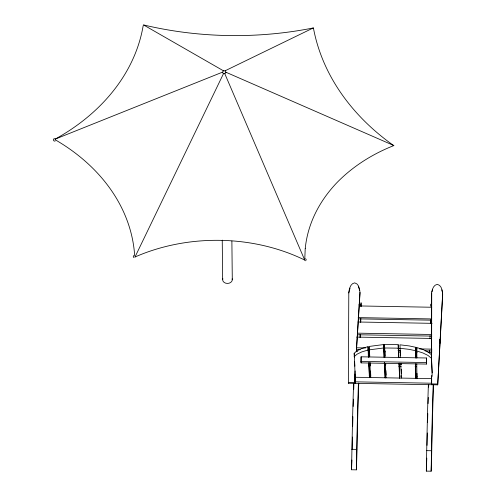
<?xml version="1.0" encoding="UTF-8"?>
<svg xmlns="http://www.w3.org/2000/svg" width="496" height="496" viewBox="0 0 496 496"><rect width="100%" height="100%" fill="white"/><g stroke="black" fill="none" stroke-linecap="round" stroke-linejoin="round"><path stroke-width="0.74" d="M355 374.102L354.423 383.352L348.39 383.241L348.8 292.113C349.358 288.579 350.492 283.507 354.671 282.844C359.104 283.774 359.755 289.422 360.015 293.148L356.382 351.745M361.138 306.516L361.069 302.74L360.933 304.897A207.44 4.793 -89 0 1 360.896 306.416M358.769 383.042A121.408 2.809 -89 0 0 357.424 428.792L357.263 435.717A121.408 2.809 -89 0 0 356.829 456.859L356.364 469.855L351.546 469.768L351.937 449.308A121.408 2.809 -89 0 1 353.598 383.358M356.364 469.855L356.754 449.395A121.408 2.809 -89 0 1 358.416 383.445M433.541 384.388A121.408 2.809 -89 0 0 432.196 430.137L432.035 437.063A121.408 2.809 -89 0 0 431.607 458.205L431.142 471.2L426.324 471.113L426.709 450.653A121.408 2.809 -89 0 1 428.37 384.704M431.142 471.2L431.526 450.74A121.408 2.809 -89 0 1 433.188 384.791M427.31 432.958L427.217 436.976A121.408 2.809 -89 0 0 427.037 445.383M355.26 378.764L354.194 353.251L357.201 350.697L361.906 348.452L368.082 346.63L368.64 357.3M431.601 363.841L431.464 293.601C432.016 290.067 433.157 284.995 437.336 284.326C441.762 285.256 442.413 290.91 442.68 294.636L437.708 384.846L355.142 383.34L355.062 381.833L355.179 377.258L431.532 378.628M355.142 383.34L355.347 375.329M361.001 361.392L361.113 356.81L426.554 357.988L426.51 364.07L361.076 362.892L361.001 361.392L426.436 362.564L426.51 364.07M361.076 362.892L361.113 356.81M368.354 356.94L368.082 346.63M369.526 356.965L369.247 346.425L383.625 344.559L384.307 357.542M369.545 377.648L368.919 362.632M370.717 377.667L370.754 376.29M384.022 357.225L383.625 344.559M384.952 357.238L384.555 344.54L392.255 344.41L398.195 344.726L398.871 357.746M385.212 377.927L384.586 362.886M398.592 357.486L398.195 344.726M400.377 357.517L399.981 344.819L409.194 345.917L415.518 347.256L415.642 358M399.782 378.188L399.156 363.109M415.512 357.79L415.518 347.256M415.809 378.479L415.716 364.138M416.696 357.808L416.702 347.504L423.082 349.556L428.029 351.974L431.315 354.64L432.27 372.911M416.993 378.498L417.006 373.395M426.436 362.564L426.554 357.988M432.183 376.359L431.315 354.64M360.009 337.466L360.102 334.378M429.964 338.725L430.057 335.637M429.53 352.222L429.598 350.188M351.546 469.768L351.906 460.015M426.324 471.113L426.789 458.118M439.971 339.785L439.847 343.294L439.803 339.456M304.804 258.49L305.232 248.322M430.894 306.156L431.024 303.998L431.105 306.416M437.708 384.846L442.643 293.799M354.423 383.352L355.105 370.952M356.295 351.676L359.978 292.318M348.843 292.95L350.002 288.17M431.725 293.179L431.619 354.64M431.942 291.927L432.667 289.658M134.974 257.058L223.498 73.631A1.562 1.215 -0.6 0 1 224.775 73.65L304.742 260.109M354.107 356.686L357.114 354.132L361.82 351.887L367.995 350.064M133.883 255.452L133.238 256.519L133.846 257.61M305.592 260.809L306.237 259.743L305.629 258.652M305.263 248.329A162.614 126.195 -0.6 0 1 336.672 182.906C352.687 166.389 372.533 153.958 393.886 145.557L226.058 72.286L225.327 72.906A2.455 1.903 -0.6 0 0 225.066 73.786M225.178 70.754L313.274 27.956A313.106 242.984 -0.6 0 1 143.505 24.912L223.305 70.717A2.939 2.282 -0.6 0 0 225.178 70.754A3.534 2.74 -0.6 0 0 226.046 72.292M55.248 140.951C53.401 142.017 52.508 138.558 54.628 138.613M223.287 70.717A2.92 2.269 -0.6 0 1 222.332 72.23L55.081 139.165A212.102 164.604 -0.6 0 0 143.183 25.649M369.154 349.854L383.538 347.994M384.468 347.975L398.102 348.155M358.868 304.86L360.933 304.897M359.216 305.939L431.756 307.247M358.131 317.607L431.446 318.928M358.186 318.86L431.501 320.18M358.007 322.003L432.09 323.336M357.678 333.157L431.762 334.49M357.721 334.769L431.805 336.096M356.649 337.094L431.508 338.439M356.308 347.783L365.564 347.95M367.883 347.987L369.427 348.018M383.315 348.266L384.859 348.297M397.978 348.533L400.297 348.57M415.729 348.849L417.272 348.88M419.591 348.917L431.935 349.141M356.345 349.637L360.201 349.705M367.92 349.847L369.464 349.872M383.358 350.12L384.896 350.151M398.021 350.387L400.334 350.43M425.029 350.87L431.973 350.994M356.184 351.304L357.728 351.329M383.966 351.8L385.51 351.831M398.629 352.067L400.173 352.092M415.605 352.371L417.148 352.396M427.955 352.594L431.811 352.662M368.987 363.791L370.531 363.816M384.419 364.07L385.962 364.095M399.082 364.331L401.394 364.374M415.288 364.622L416.832 364.653M368.795 365.881L370.338 365.912M398.889 366.42L401.208 366.463M415.096 366.711L416.64 366.742M369.21 375.522L370.754 375.546M399.305 376.061L401.624 376.104M415.512 376.352L417.055 376.377M415.505 378.646L417.043 378.671M355.062 381.833L431.415 383.21M354.386 382.515L348.353 382.41L348.39 383.241M431.619 375.416L431.638 383.904L437.67 384.016M351.937 449.308L356.754 449.395M426.709 450.653L431.526 450.74M399.894 348.254L409.107 349.351L415.431 350.684M416.615 350.939L422.995 352.991L427.943 355.403L431.222 358.075M222.32 72.218L222.561 72.41A2.84 2.207 -0.6 0 1 223.181 73.755M358.298 286.403L359.724 290.625M441.806 289.819L442.389 292.113M400.26 350.17L400.539 355.52M400.942 363.165L401.022 364.696M401.258 369.278L401.5 373.866M400.694 363.599L401.456 378.088M398.908 363.568L399.671 378.057M384.555 344.54L384.636 346.072M384.877 350.66L385.156 356.01M385.553 363.655L385.634 365.18M385.913 370.531L386.155 375.119M385.268 363.32L386.031 377.809M384.301 362.545L385.101 377.797M369.526 351.8L369.768 356.407M370.09 362.551L370.252 365.62M370.531 370.996L370.772 375.608M369.849 363.047L370.605 377.537M368.677 363.022L369.433 377.512M354.194 353.251L354.392 357.058M354.628 361.627L354.869 366.197M431.638 383.904L431.675 384.741L431.656 376.247M416.702 347.504L416.826 358.162M416.764 363.89L416.938 378.367M415.586 363.866L415.753 378.349M231.88 241.062L232.289 279.781M222.239 240.12L222.654 279.608M352.148 449.686A121.408 2.809 -89 0 1 352.414 437.026M352.656 426.417A121.408 2.809 -89 0 1 352.904 416.659M353.189 406.491A121.408 2.809 -89 0 1 353.406 399.137M353.722 389.36A121.408 2.809 -89 0 1 353.896 384.35M360.567 318.413A207.44 4.793 -89 0 1 360.462 322.102M360.852 318.42A207.44 4.793 -89 0 1 360.753 322.164M360.394 334.676A207.44 4.793 -89 0 1 360.307 337.559M430.528 319.672A207.44 4.793 -89 0 1 430.423 323.361M427.564 422.474A121.408 2.809 -89 0 1 427.8 413.596M428.085 403.601A121.408 2.809 -89 0 1 428.277 397.408M428.625 387.109A121.408 2.809 -89 0 1 428.724 384.301M430.77 321.179A207.44 4.793 -89 0 1 430.708 323.423M393.805 145.632A255.595 198.357 -0.6 0 1 313.41 27.943M134.949 257.021A165.552 128.476 -0.6 0 1 304.767 260.071M55.137 139.711A199.745 155.012 -0.6 0 1 134.658 255.533M232.159 278.808A4.817 3.739 -0.6 0 1 227.329 283.433A4.817 3.739 -0.6 0 1 222.853 278.64"/></g></svg>
